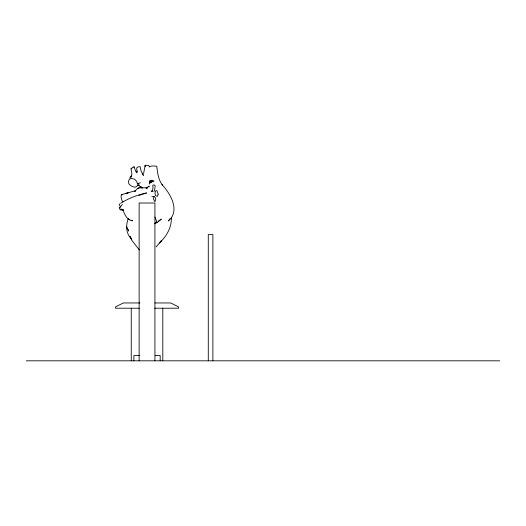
<?xml version="1.0" encoding="UTF-8"?>
<svg xmlns="http://www.w3.org/2000/svg" width="526" height="526" viewBox="0 0 526 526"><rect width="100%" height="100%" fill="white"/><g stroke="black" fill="none" stroke-linecap="round" stroke-linejoin="round"><path stroke-width="0.79" d="M171.364 217.448C171.818 227.311 166.459 236.68 159.266 243.005M149.404 166.223L148.312 165.414L145.169 165.263L145.051 166.078L145.748 166.505M154.394 191.26L155.229 185.875L154.085 184.836L152.783 185.237L152.954 188.249L152.474 190.899L151.153 191.162L153.296 191.254M145.169 165.263L143.69 173.061L142.48 173.882L143.401 175.434L141.126 171.095L140.074 166.617L137.779 167.012L136.655 168.031L137.043 171.542M128.239 218.586C125.589 225.476 125.99 234.07 131.763 239.304L130.244 236.753M131.073 176.992L131.927 173.876L131.013 168.826L132.473 167.459L134.091 166.762L135.853 171.66L137.253 172.765M138.351 183.357L137.674 185.54L135.425 187.236L132.545 186.684L130.724 185.586L128.923 183.883L128.377 181.707L129.284 179.294L131.132 178.413L134.597 179.123L136.668 181.404L137.49 183.916L140.363 182.713M150.12 181.26L149.239 184.041L152.284 180.451M131.066 177.157L131.704 175.296L129.725 178.117M133.906 167.288L134.091 166.762M148.976 186.829L149.259 186.059L146.333 187.999M135.682 190.622L121.572 194.673L121.013 196.086L121.296 198.249L122.282 201.267L122.939 201.905M154.269 196.336L153.25 198.65L154.953 201.826L155.827 198.736L154.881 196.987L154.269 196.336L151.876 196.724M119.56 203.851L119.185 204.45L120.52 206.863M169.839 218.803L168.353 221.005C180.517 210.578 170.417 193.673 162.047 184.619L162.587 185.284C158.28 179.905 157.563 172.804 156.741 166.163L151.731 165.966L149.154 166.979M136.425 172.232L137.227 171.095M147.365 187.802L139.383 187.815L137.687 188.334L134.413 191.648L135.774 190.899M119.895 207.152L119.231 208.013L120 209.545L121.328 210.242M120.02 207.441L122.354 204.456M138.739 185.632L139.298 184.968L137.319 185.369L138.739 185.632L142.493 188.038M160.233 241.953L161.692 240.375L156.117 246.911M155.111 223.208L156.728 221.637L154.986 217.106M120.513 203.332C128.449 198.374 137.385 194.883 146.616 192.93L142.526 194.265M156.663 223.011L161.351 219.099L158.293 221.249M154.624 223.833L157.07 222.11M126.043 193.792L128.581 192.575L127.575 192.963M139.383 187.815L137.687 188.334M131.013 168.826L131.848 168.471M138.903 195.383L141.803 194.488M126.483 193.127L127.667 192.93M147.497 187.867L146.064 188.065L147.444 187.874M139.955 302.956L123.36 302.956L115.47 306.901L115.47 308.216L139.344 308.216M154.9 302.956L170.7 302.956L178.59 306.901L178.59 308.216L154.723 308.216M139.64 355.556L133.88 355.556L133.88 360.816M155.249 355.556L160.18 355.556L160.18 360.816M26.3 360.816L499.7 360.816M151.567 181.082L153.901 181.148L151.416 180.569M121.572 194.673L122.361 194.857M128.515 219.059L129.883 219.651M131.244 220.249L132.611 220.841C126.727 220.203 124.498 214.207 122.814 209.394L123.255 210.328L120.789 208.973L123.248 210.196L122.124 209.67M140.666 186.592L141.895 187.493M140.587 186.737L141.665 187.933M139.331 249.896L131.783 240.27L129.863 236.121M212.885 360.816L212.885 234.576L208.283 234.576L208.283 360.816M162.81 308.216L162.81 360.816M154.92 360.816L154.92 203.016L139.14 203.016L139.14 360.816M131.25 308.216L131.25 360.816M149.91 180.872L149.621 182.049L150.515 182.358L151.685 182.443L152.448 181.135L151.212 180.188L149.91 180.872M158.162 194.153L157.517 196.316L155.591 195.619L154.94 193.246L155.663 190.879L156.939 190.563L158.162 194.153M128.679 230.921L126.503 226.857L128.679 230.921"/></g></svg>
